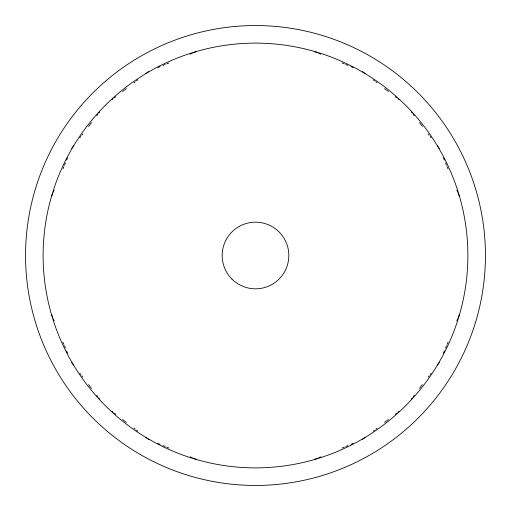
<?xml version="1.0" encoding="UTF-8"?>
<svg xmlns="http://www.w3.org/2000/svg" width="511" height="511" viewBox="0 0 511 511"><rect width="100%" height="100%" fill="white"/><g stroke="black" fill="none" stroke-linecap="round" stroke-linejoin="round"><path stroke-width="0.77" d="M51.732 196.013L52.646 193.81M53.253 192.347L54.16 190.143M62.974 168.879L63.881 166.682M64.488 165.213L65.402 163.009M66.615 160.077L67.529 157.88M443.471 353.12L444.385 350.923M445.598 347.991L446.512 345.787M447.119 344.318L448.026 342.121M456.84 320.857L457.747 318.653M458.354 317.19L459.268 314.987M71.655 148.452L73.59 145.929M79.869 137.746L80.84 136.482M81.805 135.223L82.769 133.965M88.569 126.409L91.469 122.627M96.783 115.703L97.748 114.445M98.719 113.186L99.683 111.922M411.317 399.078L412.281 397.813M413.252 396.555L414.217 395.297M419.531 388.373L422.431 384.591M428.231 377.035L429.195 375.777M430.16 374.518L431.131 373.254M437.41 365.071L439.345 362.548M111.922 99.683L113.186 98.719M114.445 97.748L115.703 96.783M122.627 91.469L126.409 88.569M133.965 82.769L135.223 81.805M136.482 80.84L137.746 79.869M145.929 73.59L148.452 71.655M362.548 439.345L365.071 437.41M373.254 431.131L374.518 430.16M375.777 429.195L377.035 428.231M384.591 422.431L388.373 419.531M395.297 414.217L396.555 413.252M397.813 412.281L399.078 411.317M157.88 67.529L160.077 66.615M163.009 65.402L165.213 64.488M166.682 63.881L168.879 62.974M190.143 54.16L192.347 53.253M193.81 52.646L196.013 51.732M314.987 459.268L317.19 458.354M318.653 457.747L320.857 456.84M342.121 448.026L344.318 447.119M345.787 446.512L347.991 445.598M350.923 444.385L353.12 443.471M314.987 51.732L317.19 52.646M318.653 53.253L320.857 54.16M342.121 62.974L344.318 63.881M345.787 64.488L347.991 65.402M350.923 66.615L353.12 67.529M157.88 443.471L160.077 444.385M163.009 445.598L165.213 446.512M166.682 447.119L168.879 448.026M190.143 456.84L192.347 457.747M193.81 458.354L196.013 459.268M362.548 71.655L365.071 73.59M373.254 79.869L374.518 80.84M375.777 81.805L377.035 82.769M384.591 88.569L388.373 91.469M395.297 96.783L396.555 97.748M397.813 98.719L399.078 99.683M111.922 411.317L113.186 412.281M114.445 413.252L115.703 414.217M122.627 419.531L126.409 422.431M133.965 428.231L135.223 429.195M136.482 430.16L137.746 431.131M145.929 437.41L148.452 439.345M411.317 111.922L412.281 113.186M413.252 114.445L414.217 115.703M419.531 122.627L422.431 126.409M428.231 133.965L429.195 135.223M430.16 136.482L431.131 137.746M437.41 145.929L439.345 148.452M71.655 362.548L73.59 365.071M79.869 373.254L80.84 374.518M81.805 375.777L82.769 377.035M88.569 384.591L91.469 388.373M96.783 395.297L97.748 396.555M98.719 397.813L99.683 399.078M443.471 157.88L444.385 160.077M445.598 163.009L446.512 165.213M447.119 166.682L448.026 168.879M456.84 190.143L457.747 192.347M458.354 193.81L459.268 196.013M51.732 314.987L52.646 317.19M53.253 318.653L54.16 320.857M62.974 342.121L63.881 344.318M64.488 345.787L65.402 347.991M66.615 350.923L67.529 353.12M149.308 439.428A212.378 212.378 0 0 0 467.878 255.5A212.378 212.378 0 0 0 149.308 71.572A212.378 212.378 0 0 0 149.308 439.428M231.937 279.063A33.324 33.324 0 0 0 287.693 264.123A33.324 33.324 0 0 0 246.877 223.307A33.324 33.324 0 0 0 231.937 279.063M140.525 454.643A229.95 229.95 0 0 0 485.45 255.5A229.95 229.95 0 0 0 140.525 56.357A229.95 229.95 0 0 0 140.525 454.643"/></g></svg>
